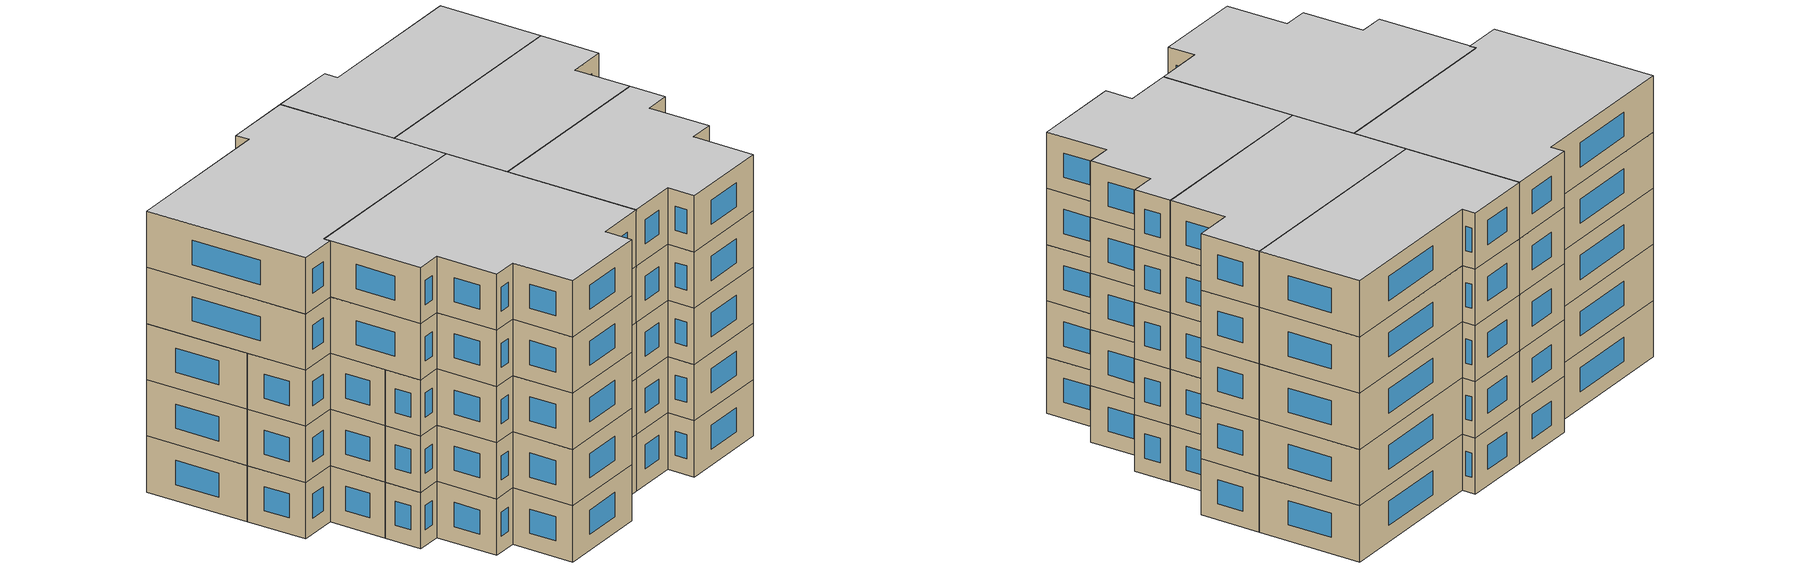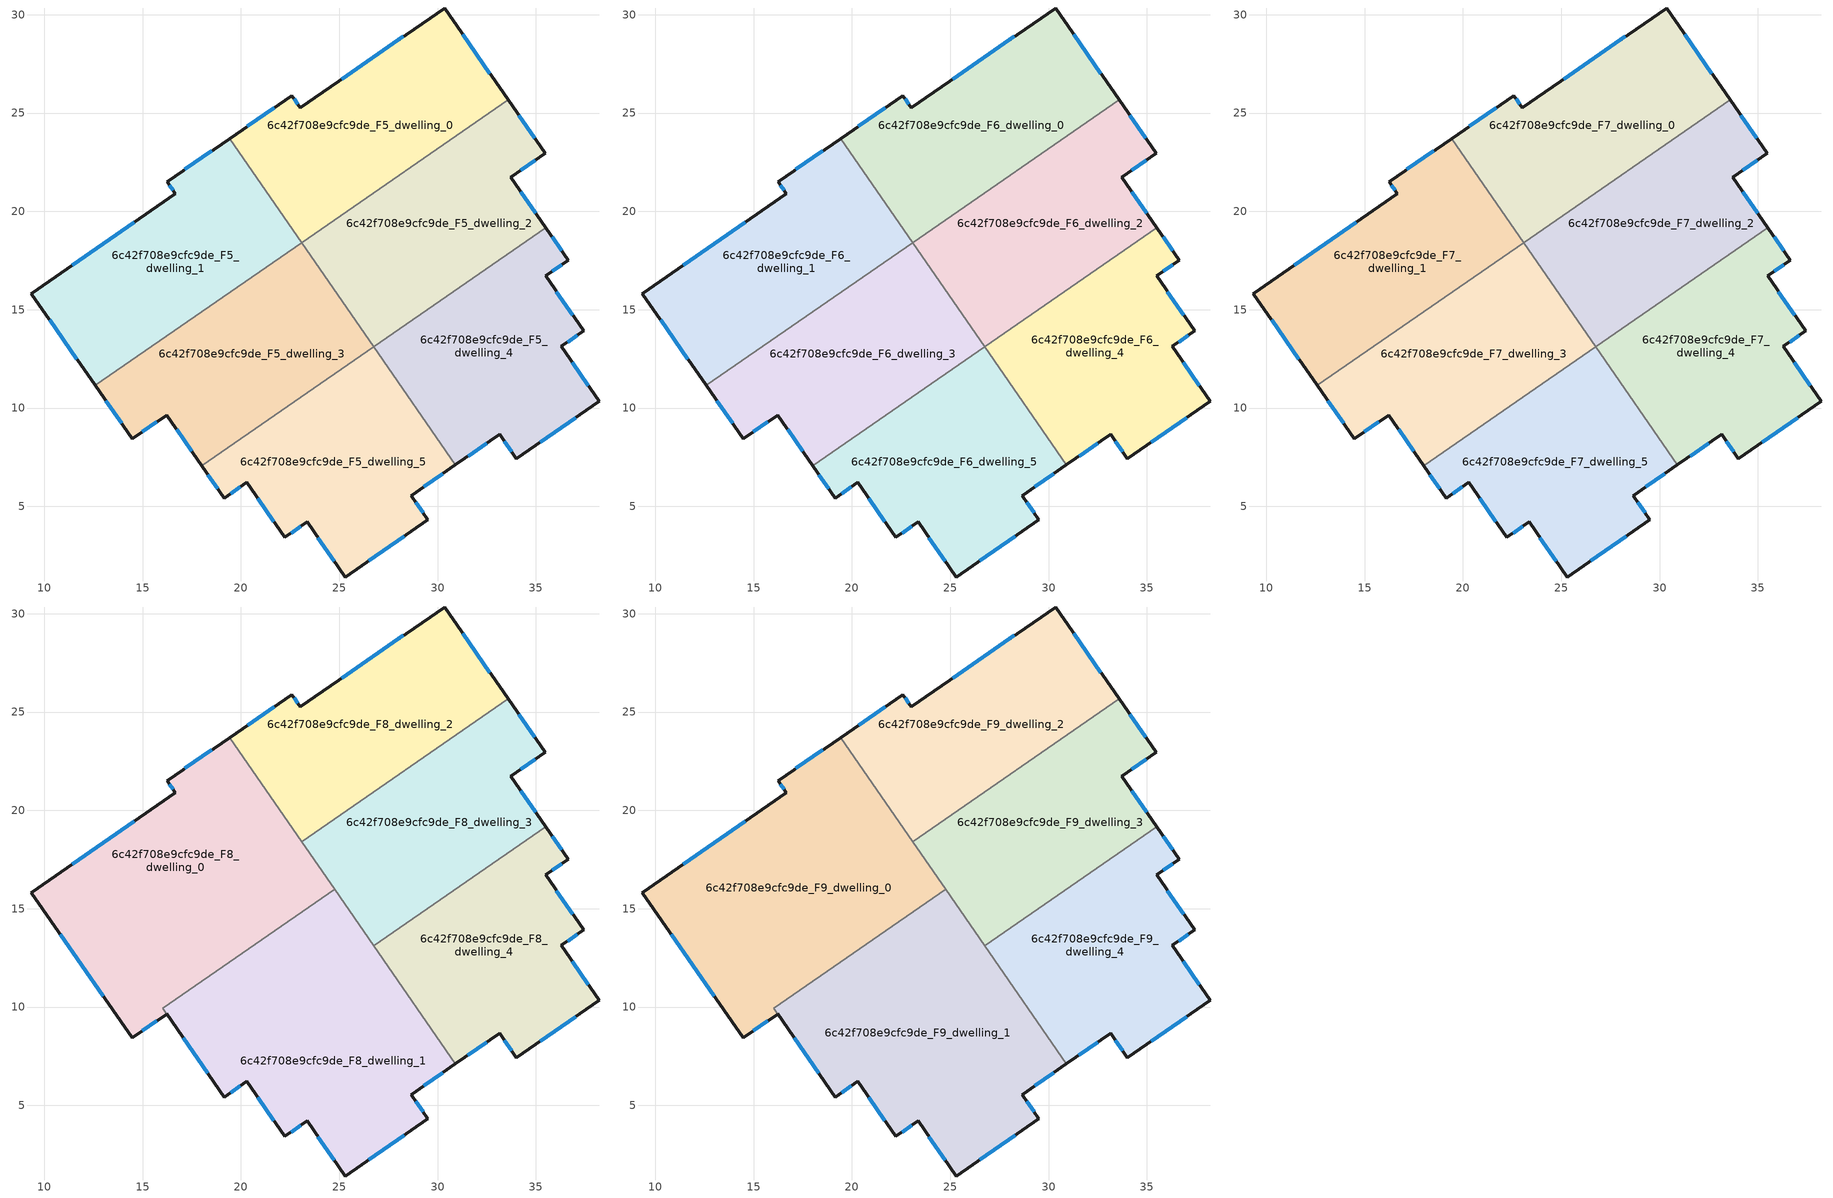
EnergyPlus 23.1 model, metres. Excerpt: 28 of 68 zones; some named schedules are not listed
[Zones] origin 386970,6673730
6c42f708e9cfc9de_F5_dwelling_0
 floor to 6c42f708e9cfc9de_F4_dwelling_0 (EU_floor_Construction): 30.35,30.34 33.59,25.67 23.08,18.41 19.42,23.7 22.59,25.89 23.02,25.28 z15
 wall outside (EU_wall_Construction): 33.59,25.67 30.35,30.34 23.02,25.28 22.59,25.89 19.42,23.7 z15:18
 wall to 6c42f708e9cfc9de_F5_dwelling_1 (EU_wall_Construction): 19.42,23.7 23.08,18.41 z15:18
 wall to 6c42f708e9cfc9de_F5_dwelling_2 (EU_wall_Construction): 23.09,18.42 33.59,25.67 z15:18
 window (EU_Window_Construction): 32.66,27 31.28,29.01 / 21.69,25.27 20.33,24.33 / 22.9,25.45 22.72,25.72 / 28.26,28.9 25.12,26.72 z15.86:17.14
6c42f708e9cfc9de_F5_dwelling_1
 floor to 6c42f708e9cfc9de_F4_dwelling_1 (EU_floor_Construction): 19.42,23.7 23.08,18.41 12.59,11.16 9.34,15.82 16.67,20.89 16.24,21.51 z15
 wall outside (EU_wall_Construction): 19.42,23.7 16.24,21.51 16.67,20.89 9.34,15.82 12.59,11.16 z15:18
 wall to 6c42f708e9cfc9de_F5_dwelling_3 (EU_wall_Construction): 12.59,11.16 23.08,18.41 z15:18
 window (EU_Window_Construction): 14.58,19.44 11.43,17.27 / 16.37,21.33 16.55,21.07 / 18.52,23.08 17.15,22.13 / 10.27,14.49 11.66,12.49 z15.86:17.14
6c42f708e9cfc9de_F5_dwelling_2
 floor to 6c42f708e9cfc9de_F4_dwelling_2 (EU_floor_Construction): 33.59,25.67 35.47,22.95 33.72,21.74 35.5,19.17 26.75,13.12 23.09,18.42 z15
 wall outside (EU_wall_Construction): 35.5,19.17 33.72,21.74 35.47,22.95 33.59,25.67 z15:18
 wall to 6c42f708e9cfc9de_F5_dwelling_4 (EU_wall_Construction): 26.75,13.12 35.5,19.17 z15:18
 wall to 6c42f708e9cfc9de_F5_dwelling_3 (EU_wall_Construction): 23.09,18.42 26.75,13.12 z15:18
 window (EU_Window_Construction): 34.22,22.09 34.97,22.6 / 34.99,19.91 34.23,21.01 / 34.93,23.72 34.12,24.89 z15.86:17.14
6c42f708e9cfc9de_F5_dwelling_3
 floor to 6c42f708e9cfc9de_F4_dwelling_3 (EU_floor_Construction): 23.09,18.42 26.75,13.12 18,7.08 16.22,9.65 14.48,8.44 12.59,11.16 z15
 wall outside (EU_wall_Construction): 12.59,11.16 14.48,8.44 16.22,9.65 18,7.08 z15:18
 wall to 6c42f708e9cfc9de_F5_dwelling_5 (EU_wall_Construction): 18,7.08 26.75,13.12 z15:18
 window (EU_Window_Construction): 16.73,8.91 17.49,7.81 / 14.98,8.79 15.72,9.3 / 13.13,10.38 13.94,9.22 z15.86:17.14
6c42f708e9cfc9de_F5_dwelling_4
 floor to 6c42f708e9cfc9de_F4_dwelling_4 (EU_floor_Construction): 36.64,17.51 35.49,16.72 37.42,13.92 36.29,13.13 38.22,10.34 34.01,7.43 33.16,8.66 30.91,7.11 26.75,13.12 35.5,19.17 z15
 wall outside (EU_wall_Construction): 30.91,7.11 33.16,8.66 34.01,7.43 38.22,10.34 36.29,13.13 37.42,13.92 35.49,16.72 36.64,17.51 35.5,19.17 z15:18
 wall to 6c42f708e9cfc9de_F5_dwelling_5 (EU_wall_Construction): 26.75,13.12 30.91,7.11 z15:18
 window (EU_Window_Construction): 36.61,13.36 37.1,13.7 / 37.67,11.14 36.84,12.34 / 35.21,8.26 37.02,9.51 / 33.4,8.31 33.76,7.78 / 31.55,7.55 32.51,8.22 / 36.32,17.99 35.83,18.7 / 35.82,16.95 36.32,17.29 / 36.87,14.72 36.05,15.92 z15.86:17.14
6c42f708e9cfc9de_F5_dwelling_5
 floor to 6c42f708e9cfc9de_F4_dwelling_5 (EU_floor_Construction): 26.75,13.12 30.91,7.11 28.66,5.55 29.51,4.32 25.3,1.41 23.36,4.21 22.23,3.42 20.29,6.21 19.14,5.42 18,7.08 z15
 wall outside (EU_wall_Construction): 18,7.08 19.14,5.42 20.29,6.21 22.23,3.42 23.36,4.21 25.3,1.41 29.51,4.32 28.66,5.55 30.91,7.11 z15:18
 window (EU_Window_Construction): 26.5,2.24 28.31,3.49 / 23.92,3.41 24.74,2.21 / 22.55,3.64 23.04,3.98 / 20.85,5.42 21.67,4.22 / 19.47,5.65 19.96,5.99 / 18.32,6.6 18.81,5.89 / 29.3,6 30.26,6.66 / 29.27,4.67 28.9,5.2 z15.86:17.14
6c42f708e9cfc9de_F6_dwelling_0
 floor to 6c42f708e9cfc9de_F5_dwelling_0 (EU_floor_Construction): 30.35,30.34 33.59,25.67 23.08,18.41 19.42,23.7 22.59,25.89 23.02,25.28 z18
 wall outside (EU_wall_Construction): 33.59,25.67 30.35,30.34 23.02,25.28 22.59,25.89 19.42,23.7 z18:21
 wall to 6c42f708e9cfc9de_F6_dwelling_1 (EU_wall_Construction): 19.42,23.7 23.08,18.41 z18:21
 wall to 6c42f708e9cfc9de_F6_dwelling_2 (EU_wall_Construction): 23.09,18.42 33.59,25.67 z18:21
 window (EU_Window_Construction): 32.66,27 31.28,29.01 / 21.69,25.27 20.33,24.33 / 22.9,25.45 22.72,25.72 / 28.26,28.9 25.12,26.72 z18.86:20.14
6c42f708e9cfc9de_F6_dwelling_1
 floor to 6c42f708e9cfc9de_F5_dwelling_1 (EU_floor_Construction): 19.42,23.7 23.08,18.41 12.59,11.16 9.34,15.82 16.67,20.89 16.24,21.51 z18
 wall outside (EU_wall_Construction): 19.42,23.7 16.24,21.51 16.67,20.89 9.34,15.82 12.59,11.16 z18:21
 wall to 6c42f708e9cfc9de_F6_dwelling_3 (EU_wall_Construction): 12.59,11.16 23.08,18.41 z18:21
 window (EU_Window_Construction): 14.58,19.44 11.43,17.27 / 16.37,21.33 16.55,21.07 / 18.52,23.08 17.15,22.13 / 10.27,14.49 11.66,12.49 z18.86:20.14
6c42f708e9cfc9de_F6_dwelling_2
 floor to 6c42f708e9cfc9de_F5_dwelling_2 (EU_floor_Construction): 33.59,25.67 35.47,22.95 33.72,21.74 35.5,19.17 26.75,13.12 23.09,18.42 z18
 wall outside (EU_wall_Construction): 35.5,19.17 33.72,21.74 35.47,22.95 33.59,25.67 z18:21
 wall to 6c42f708e9cfc9de_F6_dwelling_4 (EU_wall_Construction): 26.75,13.12 35.5,19.17 z18:21
 wall to 6c42f708e9cfc9de_F6_dwelling_3 (EU_wall_Construction): 23.09,18.42 26.75,13.12 z18:21
 window (EU_Window_Construction): 34.22,22.09 34.97,22.6 / 34.99,19.91 34.23,21.01 / 34.93,23.72 34.12,24.89 z18.86:20.14
6c42f708e9cfc9de_F6_dwelling_3
 floor to 6c42f708e9cfc9de_F5_dwelling_3 (EU_floor_Construction): 23.09,18.42 26.75,13.12 18,7.08 16.22,9.65 14.48,8.44 12.59,11.16 z18
 wall outside (EU_wall_Construction): 12.59,11.16 14.48,8.44 16.22,9.65 18,7.08 z18:21
 wall to 6c42f708e9cfc9de_F6_dwelling_5 (EU_wall_Construction): 18,7.08 26.75,13.12 z18:21
 window (EU_Window_Construction): 16.73,8.91 17.49,7.81 / 14.98,8.79 15.72,9.3 / 13.13,10.38 13.94,9.22 z18.86:20.14
6c42f708e9cfc9de_F6_dwelling_4
 floor to 6c42f708e9cfc9de_F5_dwelling_4 (EU_floor_Construction): 36.64,17.51 35.49,16.72 37.42,13.92 36.29,13.13 38.22,10.34 34.01,7.43 33.16,8.66 30.91,7.11 26.75,13.12 35.5,19.17 z18
 wall outside (EU_wall_Construction): 30.91,7.11 33.16,8.66 34.01,7.43 38.22,10.34 36.29,13.13 37.42,13.92 35.49,16.72 36.64,17.51 35.5,19.17 z18:21
 wall to 6c42f708e9cfc9de_F6_dwelling_5 (EU_wall_Construction): 26.75,13.12 30.91,7.11 z18:21
 window (EU_Window_Construction): 36.61,13.36 37.1,13.7 / 37.67,11.14 36.84,12.34 / 35.21,8.26 37.02,9.51 / 33.4,8.31 33.76,7.78 / 31.55,7.55 32.51,8.22 / 36.32,17.99 35.83,18.7 / 35.82,16.95 36.32,17.29 / 36.87,14.72 36.05,15.92 z18.86:20.14
6c42f708e9cfc9de_F6_dwelling_5
 floor to 6c42f708e9cfc9de_F5_dwelling_5 (EU_floor_Construction): 26.75,13.12 30.91,7.11 28.66,5.55 29.51,4.32 25.3,1.41 23.36,4.21 22.23,3.42 20.29,6.21 19.14,5.42 18,7.08 z18
 wall outside (EU_wall_Construction): 18,7.08 19.14,5.42 20.29,6.21 22.23,3.42 23.36,4.21 25.3,1.41 29.51,4.32 28.66,5.55 30.91,7.11 z18:21
 window (EU_Window_Construction): 26.5,2.24 28.31,3.49 / 23.92,3.41 24.74,2.21 / 22.55,3.64 23.04,3.98 / 20.85,5.42 21.67,4.22 / 19.47,5.65 19.96,5.99 / 18.32,6.6 18.81,5.89 / 29.3,6 30.26,6.66 / 29.27,4.67 28.9,5.2 z18.86:20.14
6c42f708e9cfc9de_F7_dwelling_0
 floor to 6c42f708e9cfc9de_F6_dwelling_0 (EU_floor_Construction): 30.35,30.34 33.59,25.67 23.08,18.41 19.42,23.7 22.59,25.89 23.02,25.28 z21
 wall outside (EU_wall_Construction): 33.59,25.67 30.35,30.34 23.02,25.28 22.59,25.89 19.42,23.7 z21:24
 wall to 6c42f708e9cfc9de_F7_dwelling_1 (EU_wall_Construction): 19.42,23.7 23.08,18.41 z21:24
 wall to 6c42f708e9cfc9de_F7_dwelling_2 (EU_wall_Construction): 23.09,18.42 33.59,25.67 z21:24
 window (EU_Window_Construction): 32.66,27 31.28,29.01 / 21.69,25.27 20.33,24.33 / 22.9,25.45 22.72,25.72 / 28.26,28.9 25.12,26.72 z21.86:23.14
6c42f708e9cfc9de_F7_dwelling_1
 floor to 6c42f708e9cfc9de_F6_dwelling_1 (EU_floor_Construction): 19.42,23.7 23.08,18.41 12.59,11.16 9.34,15.82 16.67,20.89 16.24,21.51 z21
 wall outside (EU_wall_Construction): 19.42,23.7 16.24,21.51 16.67,20.89 9.34,15.82 12.59,11.16 z21:24
 wall to 6c42f708e9cfc9de_F7_dwelling_3 (EU_wall_Construction): 12.59,11.16 23.08,18.41 z21:24
 window (EU_Window_Construction): 14.58,19.44 11.43,17.27 / 16.37,21.33 16.55,21.07 / 18.52,23.08 17.15,22.13 / 10.27,14.49 11.66,12.49 z21.86:23.14
6c42f708e9cfc9de_F7_dwelling_2
 floor to 6c42f708e9cfc9de_F6_dwelling_2 (EU_floor_Construction): 33.59,25.67 35.47,22.95 33.72,21.74 35.5,19.17 26.75,13.12 23.09,18.42 z21
 wall outside (EU_wall_Construction): 35.5,19.17 33.72,21.74 35.47,22.95 33.59,25.67 z21:24
 wall to 6c42f708e9cfc9de_F7_dwelling_4 (EU_wall_Construction): 26.75,13.12 35.5,19.17 z21:24
 wall to 6c42f708e9cfc9de_F7_dwelling_3 (EU_wall_Construction): 23.09,18.42 26.75,13.12 z21:24
 window (EU_Window_Construction): 34.22,22.09 34.97,22.6 / 34.99,19.91 34.23,21.01 / 34.93,23.72 34.12,24.89 z21.86:23.14
6c42f708e9cfc9de_F7_dwelling_3
 floor to 6c42f708e9cfc9de_F6_dwelling_3 (EU_floor_Construction): 23.09,18.42 26.75,13.12 18,7.08 16.22,9.65 14.48,8.44 12.59,11.16 z21
 wall outside (EU_wall_Construction): 12.59,11.16 14.48,8.44 16.22,9.65 18,7.08 z21:24
 wall to 6c42f708e9cfc9de_F7_dwelling_5 (EU_wall_Construction): 18,7.08 26.75,13.12 z21:24
 window (EU_Window_Construction): 16.73,8.91 17.49,7.81 / 14.98,8.79 15.72,9.3 / 13.13,10.38 13.94,9.22 z21.86:23.14
6c42f708e9cfc9de_F7_dwelling_4
 floor to 6c42f708e9cfc9de_F6_dwelling_4 (EU_floor_Construction): 36.64,17.51 35.49,16.72 37.42,13.92 36.29,13.13 38.22,10.34 34.01,7.43 33.16,8.66 30.91,7.11 26.75,13.12 35.5,19.17 z21
 wall outside (EU_wall_Construction): 30.91,7.11 33.16,8.66 34.01,7.43 38.22,10.34 36.29,13.13 37.42,13.92 35.49,16.72 36.64,17.51 35.5,19.17 z21:24
 wall to 6c42f708e9cfc9de_F7_dwelling_5 (EU_wall_Construction): 26.75,13.12 30.91,7.11 z21:24
 window (EU_Window_Construction): 36.61,13.36 37.1,13.7 / 37.67,11.14 36.84,12.34 / 35.21,8.26 37.02,9.51 / 33.4,8.31 33.76,7.78 / 31.55,7.55 32.51,8.22 / 36.32,17.99 35.83,18.7 / 35.82,16.95 36.32,17.29 / 36.87,14.72 36.05,15.92 z21.86:23.14
 roof outside (EU_roof_Construction): 36.64,17.51 35.5,19.17 26.75,13.12 35.5,19.17 z24
6c42f708e9cfc9de_F7_dwelling_5
 floor to 6c42f708e9cfc9de_F6_dwelling_5 (EU_floor_Construction): 26.75,13.12 30.91,7.11 28.66,5.55 29.51,4.32 25.3,1.41 23.36,4.21 22.23,3.42 20.29,6.21 19.14,5.42 18,7.08 z21
 wall outside (EU_wall_Construction): 18,7.08 19.14,5.42 20.29,6.21 22.23,3.42 23.36,4.21 25.3,1.41 29.51,4.32 28.66,5.55 30.91,7.11 z21:24
 window (EU_Window_Construction): 26.5,2.24 28.31,3.49 / 23.92,3.41 24.74,2.21 / 22.55,3.64 23.04,3.98 / 20.85,5.42 21.67,4.22 / 19.47,5.65 19.96,5.99 / 18.32,6.6 18.81,5.89 / 29.3,6 30.26,6.66 / 29.27,4.67 28.9,5.2 z21.86:23.14
6c42f708e9cfc9de_F8_dwelling_0
 floor to 6c42f708e9cfc9de_F7_dwelling_1 (EU_floor_Construction): 19.42,23.7 23.08,18.41 12.59,11.16 9.34,15.82 16.67,20.89 16.24,21.51 z24
 floor to 6c42f708e9cfc9de_F7_dwelling_3 (EU_floor_Construction): 23.09,18.41 24.77,15.99 16.02,9.94 16.22,9.65 14.48,8.44 12.59,11.16 z24
 wall outside (EU_wall_Construction): 19.43,23.71 16.24,21.51 16.67,20.89 9.34,15.82 14.48,8.44 16.22,9.65 z24:27
 wall to 6c42f708e9cfc9de_F8_dwelling_2 (EU_wall_Construction): 23.09,18.41 19.43,23.71 z24:27
 wall to 6c42f708e9cfc9de_F8_dwelling_1 (EU_wall_Construction): 16.22,9.65 16.02,9.94 24.77,15.99 z24:27
 wall to 6c42f708e9cfc9de_F8_dwelling_3 (EU_wall_Construction): 24.76,15.99 23.09,18.41 z24:27
 window (EU_Window_Construction): 14.58,19.44 11.43,17.27 / 16.37,21.33 16.55,21.07 / 18.52,23.08 17.16,22.13 / 14.98,8.79 15.72,9.3 / 10.81,13.71 13.01,10.55 z24.86:26.14
6c42f708e9cfc9de_F8_dwelling_1
 floor to 6c42f708e9cfc9de_F7_dwelling_5 (EU_floor_Construction): 26.74,13.12 30.9,7.11 28.66,5.55 29.51,4.32 25.3,1.41 23.36,4.21 22.23,3.42 20.29,6.21 19.14,5.42 18,7.08 z24
 floor to 6c42f708e9cfc9de_F7_dwelling_3 (EU_floor_Construction): 24.77,15.99 26.74,13.12 18,7.08 16.02,9.94 z24
 wall outside (EU_wall_Construction): 16.22,9.65 19.14,5.42 20.29,6.21 22.23,3.42 23.36,4.21 25.3,1.41 29.51,4.32 28.66,5.55 30.9,7.11 z24:27
 wall to 6c42f708e9cfc9de_F8_dwelling_4 (EU_wall_Construction): 30.9,7.11 26.74,13.12 z24:27
 wall to 6c42f708e9cfc9de_F8_dwelling_3 (EU_wall_Construction): 26.74,13.12 24.77,15.99 z24:27
 window (EU_Window_Construction): 22.55,3.64 23.04,3.98 / 20.85,5.42 21.67,4.22 / 19.47,5.65 19.96,5.99 / 29.3,6 30.26,6.66 / 29.27,4.67 28.9,5.2 / 26.5,2.24 28.31,3.49 / 23.92,3.41 24.74,2.21 / 17.06,8.44 18.31,6.63 z24.86:26.14
6c42f708e9cfc9de_F8_dwelling_2
 floor to 6c42f708e9cfc9de_F7_dwelling_0 (EU_floor_Construction): 30.35,30.34 33.59,25.67 23.09,18.41 19.43,23.71 22.59,25.89 23.02,25.28 z24
 floor to 6c42f708e9cfc9de_F7_dwelling_2 (EU_floor_Construction): 33.59,25.67 23.78,18.89 23.09,18.42 z24
 wall outside (EU_wall_Construction): 33.59,25.67 30.35,30.34 23.02,25.28 22.59,25.89 19.43,23.71 z24:27
 wall to 6c42f708e9cfc9de_F8_dwelling_3 (EU_wall_Construction): 23.09,18.41 33.59,25.67 z24:27
 window (EU_Window_Construction): 21.69,25.27 20.33,24.33 / 22.9,25.45 22.72,25.72 / 28.26,28.9 25.12,26.72 / 32.66,27 31.28,29.01 z24.86:26.14
6c42f708e9cfc9de_F8_dwelling_3
 floor to 6c42f708e9cfc9de_F7_dwelling_2 (EU_floor_Construction): 33.59,25.67 35.47,22.95 33.72,21.74 35.5,19.17 26.75,13.12 23.09,18.41 z24
 wall outside (EU_wall_Construction): 35.5,19.17 33.72,21.74 35.47,22.95 33.59,25.67 z24:27
 wall to 6c42f708e9cfc9de_F8_dwelling_4 (EU_wall_Construction): 26.74,13.12 35.5,19.17 z24:27
 window (EU_Window_Construction): 34.93,23.72 34.12,24.89 / 34.22,22.09 34.97,22.6 / 34.99,19.9 34.23,21.01 z24.86:26.14
6c42f708e9cfc9de_F8_dwelling_4
 floor to 6c42f708e9cfc9de_F7_dwelling_4 (EU_floor_Construction): 36.64,17.51 35.49,16.72 37.42,13.92 36.29,13.13 38.22,10.34 34.01,7.43 33.16,8.66 30.91,7.11 26.75,13.12 35.5,19.17 z24
 wall outside (EU_wall_Construction): 30.9,7.11 33.16,8.66 34.01,7.43 38.22,10.34 36.29,13.13 37.42,13.92 35.49,16.72 36.64,17.51 35.5,19.17 z24:27
 window (EU_Window_Construction): 36.61,13.36 37.1,13.7 / 37.67,11.14 36.84,12.34 / 35.21,8.26 37.02,9.51 / 33.4,8.31 33.76,7.78 / 31.55,7.55 32.51,8.22 / 36.32,17.99 35.83,18.7 / 35.82,16.95 36.32,17.29 / 36.87,14.72 36.05,15.92 z24.86:26.14
6c42f708e9cfc9de_F9_dwelling_0
 floor to 6c42f708e9cfc9de_F8_dwelling_0 (EU_floor_Construction): 19.43,23.71 24.77,15.99 16.02,9.94 16.22,9.65 14.48,8.44 9.34,15.82 16.67,20.89 16.24,21.51 z27
 wall outside (EU_wall_Construction): 19.43,23.71 16.24,21.51 16.67,20.89 9.34,15.82 14.48,8.44 16.22,9.65 z27:30
 wall to 6c42f708e9cfc9de_F9_dwelling_2 (EU_wall_Construction): 23.09,18.41 19.43,23.71 z27:30
 wall to 6c42f708e9cfc9de_F9_dwelling_1 (EU_wall_Construction): 16.22,9.65 16.02,9.94 24.77,15.99 z27:30
 wall to 6c42f708e9cfc9de_F9_dwelling_3 (EU_wall_Construction): 24.76,15.99 23.09,18.41 z27:30
 window (EU_Window_Construction): 14.58,19.44 11.43,17.27 / 16.37,21.33 16.55,21.07 / 18.52,23.08 17.16,22.13 / 14.98,8.79 15.72,9.3 / 10.81,13.71 13.01,10.55 z27.86:29.14
 ceiling to 6c42f708e9cfc9de_F10_dwelling_0 (EU_floor_Construction): 24.77,15.99 19.43,23.71 16.24,21.51 16.67,20.89 9.34,15.82 14.48,8.44 16.22,9.65 16.02,9.94 z30
6c42f708e9cfc9de_F9_dwelling_1
 floor to 6c42f708e9cfc9de_F8_dwelling_1 (EU_floor_Construction): 24.77,15.99 30.9,7.11 28.66,5.55 29.51,4.32 25.3,1.41 23.36,4.21 22.23,3.42 20.29,6.21 19.14,5.42 16.02,9.94 z27
 wall outside (EU_wall_Construction): 16.22,9.65 19.14,5.42 20.29,6.21 22.23,3.42 23.36,4.21 25.3,1.41 29.51,4.32 28.66,5.55 30.9,7.11 z27:30
 wall to 6c42f708e9cfc9de_F9_dwelling_4 (EU_wall_Construction): 30.9,7.11 26.74,13.12 z27:30
 wall to 6c42f708e9cfc9de_F9_dwelling_3 (EU_wall_Construction): 26.74,13.12 24.77,15.99 z27:30
 window (EU_Window_Construction): 22.55,3.64 23.04,3.98 / 20.85,5.42 21.67,4.22 / 19.47,5.65 19.96,5.99 / 29.3,6 30.26,6.66 / 29.27,4.67 28.9,5.2 / 26.5,2.24 28.31,3.49 / 23.92,3.41 24.74,2.21 / 17.06,8.44 18.31,6.63 z27.86:29.14
 ceiling to 6c42f708e9cfc9de_F10_dwelling_1 (EU_floor_Construction): 29.51,4.32 28.66,5.55 30.9,7.11 24.77,15.99 16.02,9.94 19.14,5.42 20.29,6.21 22.23,3.42 23.36,4.21 25.3,1.41 z30
6c42f708e9cfc9de_F9_dwelling_2
 floor to 6c42f708e9cfc9de_F8_dwelling_2 (EU_floor_Construction): 30.35,30.34 33.59,25.67 23.09,18.41 19.43,23.71 22.59,25.89 23.02,25.28 z27
 wall outside (EU_wall_Construction): 33.59,25.67 30.35,30.34 23.02,25.28 22.59,25.89 19.43,23.71 z27:30
 wall to 6c42f708e9cfc9de_F9_dwelling_3 (EU_wall_Construction): 23.09,18.41 33.59,25.67 z27:30
 window (EU_Window_Construction): 21.69,25.27 20.33,24.33 / 22.9,25.45 22.72,25.72 / 28.26,28.9 25.12,26.72 / 32.66,27 31.28,29.01 z27.86:29.14
 ceiling to 6c42f708e9cfc9de_F10_dwelling_2 (EU_floor_Construction): 33.59,25.67 30.35,30.34 23.02,25.28 22.59,25.89 19.43,23.71 23.09,18.41 z30
6c42f708e9cfc9de_F9_dwelling_3
 floor to 6c42f708e9cfc9de_F8_dwelling_3 (EU_floor_Construction): 33.59,25.67 35.47,22.95 33.72,21.74 35.5,19.17 26.74,13.12 23.09,18.41 z27
 wall outside (EU_wall_Construction): 35.5,19.17 33.72,21.74 35.47,22.95 33.59,25.67 z27:30
 wall to 6c42f708e9cfc9de_F9_dwelling_4 (EU_wall_Construction): 26.74,13.12 35.5,19.17 z27:30
 window (EU_Window_Construction): 34.93,23.72 34.12,24.89 / 34.22,22.09 34.97,22.6 / 34.99,19.9 34.23,21.01 z27.86:29.14
 ceiling to 6c42f708e9cfc9de_F10_dwelling_3 (EU_floor_Construction): 35.5,19.17 33.72,21.74 35.47,22.95 33.59,25.67 23.09,18.41 26.74,13.12 z30
6c42f708e9cfc9de_F9_dwelling_4
 floor to 6c42f708e9cfc9de_F8_dwelling_4 (EU_floor_Construction): 36.64,17.51 35.49,16.72 37.42,13.92 36.29,13.13 38.22,10.34 34.01,7.43 33.16,8.66 30.9,7.11 26.74,13.12 35.5,19.17 z27
 wall outside (EU_wall_Construction): 30.9,7.11 33.16,8.66 34.01,7.43 38.22,10.34 36.29,13.13 37.42,13.92 35.49,16.72 36.64,17.51 35.5,19.17 z27:30
 window (EU_Window_Construction): 36.61,13.36 37.1,13.7 / 37.67,11.14 36.84,12.34 / 35.21,8.26 37.02,9.51 / 33.4,8.31 33.76,7.78 / 31.55,7.55 32.51,8.22 / 36.32,17.99 35.83,18.7 / 35.82,16.95 36.32,17.29 / 36.87,14.72 36.05,15.92 z27.86:29.14
 ceiling to 6c42f708e9cfc9de_F10_dwelling_4 (EU_floor_Construction): 38.22,10.34 36.29,13.13 37.42,13.92 35.49,16.72 36.64,17.51 35.5,19.17 26.74,13.12 30.9,7.11 33.16,8.66 34.01,7.43 z30
[Building]
EU S2 Campaign: North Axis=0; Terrain=City; Solar Distribution=FullExterior
[Site:Location]
Helsinki-Vantaa.AP: Latitude=60.317; Longitude=24.963; Time Zone=2; Elevation=54.6
[SizingPeriod:WeatherFileDays]
AnnualSizingPeriod: Begin Month=1; Begin Day of Month=1; End Month=12; End Day of Month=31; Day of Week for Start Day=Monday; Use Weather File Daylight Saving Period=No; Use Weather File Rain and Snow Indicators=No
[MATERIAL]
EU_InternalMass_Material: Roughness=MediumRough; Thickness=0.1; Conductivity=1; Density=1800; Specific Heat=900; Thermal Absorptance=0.9; Solar Absorptance=0.7; Visible Absorptance=0.7
[MATERIAL:NOMASS] Roughness=MediumRough; Thermal Absorptance=0.9; Solar Absorptance=0.7; Visible Absorptance=0.7
Name | Thermal Resistance
EU_wall_NoMass | 2.6932
EU_roof_NoMass | 3.19818
EU_floor_NoMass | 2.22482
[WINDOWMATERIAL:SIMPLEGLAZINGSYSTEM]
EU_Window_SimpleGlazing: UFactor=2.14966; Solar Heat Gain Coefficient=0.7; Visible Transmittance=0.7
[CONSTRUCTION]
EU_wall_Construction: EU_wall_NoMass
EU_roof_Construction: EU_roof_NoMass
EU_floor_Construction: EU_floor_NoMass
EU_Window_Construction: EU_Window_SimpleGlazing
EU_InternalMass_Construction: EU_InternalMass_Material
[ZONE] Type=1; Multiplier=1; Ceiling Height=autocalculate; Floor Area=autocalculate; Part of Total Floor Area=Yes
Name | Volume
6c42f708e9cfc9de_F5_dwelling_0; 6c42f708e9cfc9de_F6_dwelling_0; 6c42f708e9cfc9de_F7_dwelling_0 | 226.335
6c42f708e9cfc9de_F8_dwelling_0; 6c42f708e9cfc9de_F9_dwelling_0 | 341.782
6c42f708e9cfc9de_F5_dwelling_1; 6c42f708e9cfc9de_F6_dwelling_1; 6c42f708e9cfc9de_F7_dwelling_1 | 226.349
6c42f708e9cfc9de_F8_dwelling_1; 6c42f708e9cfc9de_F9_dwelling_1 | 337.173
6c42f708e9cfc9de_F5_dwelling_2; 6c42f708e9cfc9de_F6_dwelling_2; 6c42f708e9cfc9de_F7_dwelling_2 | 226.321
6c42f708e9cfc9de_F8_dwelling_2; 6c42f708e9cfc9de_F9_dwelling_2 | 226.322
6c42f708e9cfc9de_F5_dwelling_3; 6c42f708e9cfc9de_F6_dwelling_3; 6c42f708e9cfc9de_F7_dwelling_3; 6c42f708e9cfc9de_F8_dwelling_4; 6c42f708e9cfc9de_F9_dwelling_4 | 226.33
6c42f708e9cfc9de_F8_dwelling_3; 6c42f708e9cfc9de_F9_dwelling_3 | 226.367
6c42f708e9cfc9de_F5_dwelling_4; 6c42f708e9cfc9de_F6_dwelling_4; 6c42f708e9cfc9de_F7_dwelling_4 | 226.334
6c42f708e9cfc9de_F5_dwelling_5; 6c42f708e9cfc9de_F6_dwelling_5; 6c42f708e9cfc9de_F7_dwelling_5 | 226.329
[INTERNALMASS] Construction=EU_InternalMass_Construction
Name | Zone or ZoneList | Surface Area
6c42f708e9cfc9de_F5_dwelling_0_EU_InternalMass | 6c42f708e9cfc9de_F5_dwelling_0 | 75.4448
6c42f708e9cfc9de_F5_dwelling_1_EU_InternalMass | 6c42f708e9cfc9de_F5_dwelling_1 | 75.4495
6c42f708e9cfc9de_F5_dwelling_2_EU_InternalMass | 6c42f708e9cfc9de_F5_dwelling_2 | 75.4399
6c42f708e9cfc9de_F5_dwelling_3_EU_InternalMass | 6c42f708e9cfc9de_F5_dwelling_3 | 75.4437
6c42f708e9cfc9de_F5_dwelling_4_EU_InternalMass | 6c42f708e9cfc9de_F5_dwelling_4 | 75.4388
6c42f708e9cfc9de_F5_dwelling_5_EU_InternalMass | 6c42f708e9cfc9de_F5_dwelling_5 | 75.4428
6c42f708e9cfc9de_F6_dwelling_0_EU_InternalMass | 6c42f708e9cfc9de_F6_dwelling_0 | 75.4448
6c42f708e9cfc9de_F6_dwelling_1_EU_InternalMass | 6c42f708e9cfc9de_F6_dwelling_1 | 75.4495
6c42f708e9cfc9de_F6_dwelling_2_EU_InternalMass | 6c42f708e9cfc9de_F6_dwelling_2 | 75.4399
6c42f708e9cfc9de_F6_dwelling_3_EU_InternalMass | 6c42f708e9cfc9de_F6_dwelling_3 | 75.4437
6c42f708e9cfc9de_F6_dwelling_4_EU_InternalMass | 6c42f708e9cfc9de_F6_dwelling_4 | 75.4388
6c42f708e9cfc9de_F6_dwelling_5_EU_InternalMass | 6c42f708e9cfc9de_F6_dwelling_5 | 75.4428
6c42f708e9cfc9de_F7_dwelling_0_EU_InternalMass | 6c42f708e9cfc9de_F7_dwelling_0 | 75.4448
6c42f708e9cfc9de_F7_dwelling_1_EU_InternalMass | 6c42f708e9cfc9de_F7_dwelling_1 | 75.4495
6c42f708e9cfc9de_F7_dwelling_2_EU_InternalMass | 6c42f708e9cfc9de_F7_dwelling_2 | 75.4399
6c42f708e9cfc9de_F7_dwelling_3_EU_InternalMass | 6c42f708e9cfc9de_F7_dwelling_3 | 75.4437
6c42f708e9cfc9de_F7_dwelling_4_EU_InternalMass | 6c42f708e9cfc9de_F7_dwelling_4 | 75.4388
6c42f708e9cfc9de_F7_dwelling_5_EU_InternalMass | 6c42f708e9cfc9de_F7_dwelling_5 | 75.4428
6c42f708e9cfc9de_F8_dwelling_0_EU_InternalMass | 6c42f708e9cfc9de_F8_dwelling_0 | 113.927
6c42f708e9cfc9de_F8_dwelling_1_EU_InternalMass | 6c42f708e9cfc9de_F8_dwelling_1 | 112.403
6c42f708e9cfc9de_F8_dwelling_2_EU_InternalMass | 6c42f708e9cfc9de_F8_dwelling_2 | 75.4408
6c42f708e9cfc9de_F8_dwelling_3_EU_InternalMass | 6c42f708e9cfc9de_F8_dwelling_3 | 75.455
6c42f708e9cfc9de_F8_dwelling_4_EU_InternalMass | 6c42f708e9cfc9de_F8_dwelling_4 | 75.4435
6c42f708e9cfc9de_F9_dwelling_0_EU_InternalMass | 6c42f708e9cfc9de_F9_dwelling_0 | 113.927
6c42f708e9cfc9de_F9_dwelling_1_EU_InternalMass | 6c42f708e9cfc9de_F9_dwelling_1 | 112.403
6c42f708e9cfc9de_F9_dwelling_2_EU_InternalMass | 6c42f708e9cfc9de_F9_dwelling_2 | 75.4408
6c42f708e9cfc9de_F9_dwelling_3_EU_InternalMass | 6c42f708e9cfc9de_F9_dwelling_3 | 75.455
6c42f708e9cfc9de_F9_dwelling_4_EU_InternalMass | 6c42f708e9cfc9de_F9_dwelling_4 | 75.4435
[OTHEREQUIPMENT] Fuel Type=Electricity; Design Level Calculation Method=Watts/Area; Power per Zone Floor Area=1; Fraction Latent=0; Fraction Radiant=0; Fraction Lost=0; Carbon Dioxide Generation Rate=0; EndUse Subcategory=EU_Step8_InternalGains
Name | Zone or ZoneList or Space or SpaceList | Schedule
EU_Step8_InternalGain_6c42f708e9cfc9de_F5_dwelling_0_f000 | 6c42f708e9cfc9de_F5_dwelling_0 | EU_Step8_GainSchedule_6c42f708e9cfc9de_F5_dwelling_0_f000
EU_Step8_InternalGain_6c42f708e9cfc9de_F5_dwelling_1_f000 | 6c42f708e9cfc9de_F5_dwelling_1 | EU_Step8_GainSchedule_6c42f708e9cfc9de_F5_dwelling_1_f000
EU_Step8_InternalGain_6c42f708e9cfc9de_F5_dwelling_2_f000 | 6c42f708e9cfc9de_F5_dwelling_2 | EU_Step8_GainSchedule_6c42f708e9cfc9de_F5_dwelling_2_f000
EU_Step8_InternalGain_6c42f708e9cfc9de_F5_dwelling_3_f000 | 6c42f708e9cfc9de_F5_dwelling_3 | EU_Step8_GainSchedule_6c42f708e9cfc9de_F5_dwelling_3_f000
EU_Step8_InternalGain_6c42f708e9cfc9de_F5_dwelling_4_f000 | 6c42f708e9cfc9de_F5_dwelling_4 | EU_Step8_GainSchedule_6c42f708e9cfc9de_F5_dwelling_4_f000
EU_Step8_InternalGain_6c42f708e9cfc9de_F5_dwelling_5_f000 | 6c42f708e9cfc9de_F5_dwelling_5 | EU_Step8_GainSchedule_6c42f708e9cfc9de_F5_dwelling_5_f000
EU_Step8_InternalGain_6c42f708e9cfc9de_F6_dwelling_0_f000 | 6c42f708e9cfc9de_F6_dwelling_0 | EU_Step8_GainSchedule_6c42f708e9cfc9de_F6_dwelling_0_f000
EU_Step8_InternalGain_6c42f708e9cfc9de_F6_dwelling_1_f000 | 6c42f708e9cfc9de_F6_dwelling_1 | EU_Step8_GainSchedule_6c42f708e9cfc9de_F6_dwelling_1_f000
EU_Step8_InternalGain_6c42f708e9cfc9de_F6_dwelling_2_f000 | 6c42f708e9cfc9de_F6_dwelling_2 | EU_Step8_GainSchedule_6c42f708e9cfc9de_F6_dwelling_2_f000
EU_Step8_InternalGain_6c42f708e9cfc9de_F6_dwelling_3_f000 | 6c42f708e9cfc9de_F6_dwelling_3 | EU_Step8_GainSchedule_6c42f708e9cfc9de_F6_dwelling_3_f000
EU_Step8_InternalGain_6c42f708e9cfc9de_F6_dwelling_4_f000 | 6c42f708e9cfc9de_F6_dwelling_4 | EU_Step8_GainSchedule_6c42f708e9cfc9de_F6_dwelling_4_f000
EU_Step8_InternalGain_6c42f708e9cfc9de_F6_dwelling_5_f000 | 6c42f708e9cfc9de_F6_dwelling_5 | EU_Step8_GainSchedule_6c42f708e9cfc9de_F6_dwelling_5_f000
EU_Step8_InternalGain_6c42f708e9cfc9de_F7_dwelling_0_f000 | 6c42f708e9cfc9de_F7_dwelling_0 | EU_Step8_GainSchedule_6c42f708e9cfc9de_F7_dwelling_0_f000
EU_Step8_InternalGain_6c42f708e9cfc9de_F7_dwelling_1_f000 | 6c42f708e9cfc9de_F7_dwelling_1 | EU_Step8_GainSchedule_6c42f708e9cfc9de_F7_dwelling_1_f000
EU_Step8_InternalGain_6c42f708e9cfc9de_F7_dwelling_2_f000 | 6c42f708e9cfc9de_F7_dwelling_2 | EU_Step8_GainSchedule_6c42f708e9cfc9de_F7_dwelling_2_f000
EU_Step8_InternalGain_6c42f708e9cfc9de_F7_dwelling_3_f000 | 6c42f708e9cfc9de_F7_dwelling_3 | EU_Step8_GainSchedule_6c42f708e9cfc9de_F7_dwelling_3_f000
EU_Step8_InternalGain_6c42f708e9cfc9de_F7_dwelling_4_f000 | 6c42f708e9cfc9de_F7_dwelling_4 | EU_Step8_GainSchedule_6c42f708e9cfc9de_F7_dwelling_4_f000
EU_Step8_InternalGain_6c42f708e9cfc9de_F7_dwelling_5_f000 | 6c42f708e9cfc9de_F7_dwelling_5 | EU_Step8_GainSchedule_6c42f708e9cfc9de_F7_dwelling_5_f000
EU_Step8_InternalGain_6c42f708e9cfc9de_F8_dwelling_0_f000 | 6c42f708e9cfc9de_F8_dwelling_0 | EU_Step8_GainSchedule_6c42f708e9cfc9de_F8_dwelling_0_f000
EU_Step8_InternalGain_6c42f708e9cfc9de_F8_dwelling_1_f000 | 6c42f708e9cfc9de_F8_dwelling_1 | EU_Step8_GainSchedule_6c42f708e9cfc9de_F8_dwelling_1_f000
EU_Step8_InternalGain_6c42f708e9cfc9de_F8_dwelling_2_f000 | 6c42f708e9cfc9de_F8_dwelling_2 | EU_Step8_GainSchedule_6c42f708e9cfc9de_F8_dwelling_2_f000
EU_Step8_InternalGain_6c42f708e9cfc9de_F8_dwelling_3_f000 | 6c42f708e9cfc9de_F8_dwelling_3 | EU_Step8_GainSchedule_6c42f708e9cfc9de_F8_dwelling_3_f000
EU_Step8_InternalGain_6c42f708e9cfc9de_F8_dwelling_4_f000 | 6c42f708e9cfc9de_F8_dwelling_4 | EU_Step8_GainSchedule_6c42f708e9cfc9de_F8_dwelling_4_f000
EU_Step8_InternalGain_6c42f708e9cfc9de_F9_dwelling_0_f000 | 6c42f708e9cfc9de_F9_dwelling_0 | EU_Step8_GainSchedule_6c42f708e9cfc9de_F9_dwelling_0_f000
EU_Step8_InternalGain_6c42f708e9cfc9de_F9_dwelling_1_f000 | 6c42f708e9cfc9de_F9_dwelling_1 | EU_Step8_GainSchedule_6c42f708e9cfc9de_F9_dwelling_1_f000
EU_Step8_InternalGain_6c42f708e9cfc9de_F9_dwelling_2_f000 | 6c42f708e9cfc9de_F9_dwelling_2 | EU_Step8_GainSchedule_6c42f708e9cfc9de_F9_dwelling_2_f000
EU_Step8_InternalGain_6c42f708e9cfc9de_F9_dwelling_3_f000 | 6c42f708e9cfc9de_F9_dwelling_3 | EU_Step8_GainSchedule_6c42f708e9cfc9de_F9_dwelling_3_f000
EU_Step8_InternalGain_6c42f708e9cfc9de_F9_dwelling_4_f000 | 6c42f708e9cfc9de_F9_dwelling_4 | EU_Step8_GainSchedule_6c42f708e9cfc9de_F9_dwelling_4_f000
[ZONEVENTILATION:DESIGNFLOWRATE] Schedule=EU_AlwaysOn; Design Flow Rate Calculation Method=AirChanges/Hour; Air Changes per Hour=0.586271; Ventilation Type=Natural; Fan Pressure Rise=0; Fan Total Efficiency=1; Constant Term Coefficient=1; Temperature Term Coefficient=0; Velocity Term Coefficient=0; Velocity Squared Term Coefficient=0; Minimum Indoor Temperature=-100; Maximum Indoor Temperature=100; Delta Temperature=-100; Minimum Outdoor Temperature=-100; Maximum Outdoor Temperature=100; Maximum Wind Speed=40
Name | Zone or ZoneList or Space or SpaceList
EU_ConstantAir_6c42f708e9cfc9de_F5_dwelling_0 | 6c42f708e9cfc9de_F5_dwelling_0
EU_ConstantAir_6c42f708e9cfc9de_F5_dwelling_1 | 6c42f708e9cfc9de_F5_dwelling_1
EU_ConstantAir_6c42f708e9cfc9de_F5_dwelling_2 | 6c42f708e9cfc9de_F5_dwelling_2
EU_ConstantAir_6c42f708e9cfc9de_F5_dwelling_3 | 6c42f708e9cfc9de_F5_dwelling_3
EU_ConstantAir_6c42f708e9cfc9de_F5_dwelling_4 | 6c42f708e9cfc9de_F5_dwelling_4
EU_ConstantAir_6c42f708e9cfc9de_F5_dwelling_5 | 6c42f708e9cfc9de_F5_dwelling_5
EU_ConstantAir_6c42f708e9cfc9de_F6_dwelling_0 | 6c42f708e9cfc9de_F6_dwelling_0
EU_ConstantAir_6c42f708e9cfc9de_F6_dwelling_1 | 6c42f708e9cfc9de_F6_dwelling_1
EU_ConstantAir_6c42f708e9cfc9de_F6_dwelling_2 | 6c42f708e9cfc9de_F6_dwelling_2
EU_ConstantAir_6c42f708e9cfc9de_F6_dwelling_3 | 6c42f708e9cfc9de_F6_dwelling_3
EU_ConstantAir_6c42f708e9cfc9de_F6_dwelling_4 | 6c42f708e9cfc9de_F6_dwelling_4
EU_ConstantAir_6c42f708e9cfc9de_F6_dwelling_5 | 6c42f708e9cfc9de_F6_dwelling_5
EU_ConstantAir_6c42f708e9cfc9de_F7_dwelling_0 | 6c42f708e9cfc9de_F7_dwelling_0
EU_ConstantAir_6c42f708e9cfc9de_F7_dwelling_1 | 6c42f708e9cfc9de_F7_dwelling_1
EU_ConstantAir_6c42f708e9cfc9de_F7_dwelling_2 | 6c42f708e9cfc9de_F7_dwelling_2
EU_ConstantAir_6c42f708e9cfc9de_F7_dwelling_3 | 6c42f708e9cfc9de_F7_dwelling_3
EU_ConstantAir_6c42f708e9cfc9de_F7_dwelling_4 | 6c42f708e9cfc9de_F7_dwelling_4
EU_ConstantAir_6c42f708e9cfc9de_F7_dwelling_5 | 6c42f708e9cfc9de_F7_dwelling_5
EU_ConstantAir_6c42f708e9cfc9de_F8_dwelling_0 | 6c42f708e9cfc9de_F8_dwelling_0
EU_ConstantAir_6c42f708e9cfc9de_F8_dwelling_1 | 6c42f708e9cfc9de_F8_dwelling_1
EU_ConstantAir_6c42f708e9cfc9de_F8_dwelling_2 | 6c42f708e9cfc9de_F8_dwelling_2
EU_ConstantAir_6c42f708e9cfc9de_F8_dwelling_3 | 6c42f708e9cfc9de_F8_dwelling_3
EU_ConstantAir_6c42f708e9cfc9de_F8_dwelling_4 | 6c42f708e9cfc9de_F8_dwelling_4
EU_ConstantAir_6c42f708e9cfc9de_F9_dwelling_0 | 6c42f708e9cfc9de_F9_dwelling_0
EU_ConstantAir_6c42f708e9cfc9de_F9_dwelling_1 | 6c42f708e9cfc9de_F9_dwelling_1
EU_ConstantAir_6c42f708e9cfc9de_F9_dwelling_2 | 6c42f708e9cfc9de_F9_dwelling_2
EU_ConstantAir_6c42f708e9cfc9de_F9_dwelling_3 | 6c42f708e9cfc9de_F9_dwelling_3
EU_ConstantAir_6c42f708e9cfc9de_F9_dwelling_4 | 6c42f708e9cfc9de_F9_dwelling_4
[HVACTEMPLATE:ZONE:IDEALLOADSAIRSYSTEM] System Availability Schedule=EU_AlwaysOn; Maximum Heating Supply Air Temperature=50; Minimum Cooling Supply Air Temperature=13; Maximum Heating Supply Air Humidity Ratio=0.0156; Minimum Cooling Supply Air Humidity Ratio=0.0077; Heating Limit=NoLimit; Cooling Limit=NoLimit; Heating Availability Schedule=EU_AlwaysOn; Cooling Availability Schedule=EU_CoolingOff; Dehumidification Control Type=ConstantSensibleHeatRatio; Cooling Sensible Heat Ratio=0.7; Dehumidification Setpoint=60; Humidification Control Type=None; Humidification Setpoint=30; Outdoor Air Method=None; Outdoor Air Flow Rate per Person=0.00944; Outdoor Air Flow Rate per Zone Floor Area=0; Outdoor Air Flow Rate per Zone=0; Demand Controlled Ventilation Type=None; Outdoor Air Economizer Type=NoEconomizer; Heat Recovery Type=None; Sensible Heat Recovery Effectiveness=0.7; Latent Heat Recovery Effectiveness=0.65
Name | Template Thermostat
6c42f708e9cfc9de_F5_dwelling_0 | EU_HeatOnly_6c42f708e9cfc9de_F5_dwelling_0
6c42f708e9cfc9de_F5_dwelling_1 | EU_HeatOnly_6c42f708e9cfc9de_F5_dwelling_1
6c42f708e9cfc9de_F5_dwelling_2 | EU_HeatOnly_6c42f708e9cfc9de_F5_dwelling_2
6c42f708e9cfc9de_F5_dwelling_3 | EU_HeatOnly_6c42f708e9cfc9de_F5_dwelling_3
6c42f708e9cfc9de_F5_dwelling_4 | EU_HeatOnly_6c42f708e9cfc9de_F5_dwelling_4
6c42f708e9cfc9de_F5_dwelling_5 | EU_HeatOnly_6c42f708e9cfc9de_F5_dwelling_5
6c42f708e9cfc9de_F6_dwelling_0 | EU_HeatOnly_6c42f708e9cfc9de_F6_dwelling_0
6c42f708e9cfc9de_F6_dwelling_1 | EU_HeatOnly_6c42f708e9cfc9de_F6_dwelling_1
6c42f708e9cfc9de_F6_dwelling_2 | EU_HeatOnly_6c42f708e9cfc9de_F6_dwelling_2
6c42f708e9cfc9de_F6_dwelling_3 | EU_HeatOnly_6c42f708e9cfc9de_F6_dwelling_3
6c42f708e9cfc9de_F6_dwelling_4 | EU_HeatOnly_6c42f708e9cfc9de_F6_dwelling_4
6c42f708e9cfc9de_F6_dwelling_5 | EU_HeatOnly_6c42f708e9cfc9de_F6_dwelling_5
6c42f708e9cfc9de_F7_dwelling_0 | EU_HeatOnly_6c42f708e9cfc9de_F7_dwelling_0
6c42f708e9cfc9de_F7_dwelling_1 | EU_HeatOnly_6c42f708e9cfc9de_F7_dwelling_1
6c42f708e9cfc9de_F7_dwelling_2 | EU_HeatOnly_6c42f708e9cfc9de_F7_dwelling_2
6c42f708e9cfc9de_F7_dwelling_3 | EU_HeatOnly_6c42f708e9cfc9de_F7_dwelling_3
6c42f708e9cfc9de_F7_dwelling_4 | EU_HeatOnly_6c42f708e9cfc9de_F7_dwelling_4
6c42f708e9cfc9de_F7_dwelling_5 | EU_HeatOnly_6c42f708e9cfc9de_F7_dwelling_5
6c42f708e9cfc9de_F8_dwelling_0 | EU_HeatOnly_6c42f708e9cfc9de_F8_dwelling_0
6c42f708e9cfc9de_F8_dwelling_1 | EU_HeatOnly_6c42f708e9cfc9de_F8_dwelling_1
6c42f708e9cfc9de_F8_dwelling_2 | EU_HeatOnly_6c42f708e9cfc9de_F8_dwelling_2
6c42f708e9cfc9de_F8_dwelling_3 | EU_HeatOnly_6c42f708e9cfc9de_F8_dwelling_3
6c42f708e9cfc9de_F8_dwelling_4 | EU_HeatOnly_6c42f708e9cfc9de_F8_dwelling_4
6c42f708e9cfc9de_F9_dwelling_0 | EU_HeatOnly_6c42f708e9cfc9de_F9_dwelling_0
6c42f708e9cfc9de_F9_dwelling_1 | EU_HeatOnly_6c42f708e9cfc9de_F9_dwelling_1
6c42f708e9cfc9de_F9_dwelling_2 | EU_HeatOnly_6c42f708e9cfc9de_F9_dwelling_2
6c42f708e9cfc9de_F9_dwelling_3 | EU_HeatOnly_6c42f708e9cfc9de_F9_dwelling_3
6c42f708e9cfc9de_F9_dwelling_4 | EU_HeatOnly_6c42f708e9cfc9de_F9_dwelling_4
[SIZING:ZONE] Zone Cooling Design Supply Air Temperature Input Method=SupplyAirTemperature; Zone Cooling Design Supply Air Temperature=13; Zone Heating Design Supply Air Temperature Input Method=SupplyAirTemperature; Zone Heating Design Supply Air Temperature=50; Zone Cooling Design Supply Air Humidity Ratio=0.008; Zone Heating Design Supply Air Humidity Ratio=0.008; Cooling Design Air Flow Method=DesignDay; Cooling Design Air Flow Rate=0; Cooling Minimum Air Flow per Zone Floor Area=0.000762; Cooling Minimum Air Flow=0; Cooling Minimum Air Flow Fraction=0.2; Heating Design Air Flow Method=DesignDay; Heating Design Air Flow Rate=0; Heating Maximum Air Flow per Zone Floor Area=0.002032; Heating Maximum Air Flow=0.141576; Heating Maximum Air Flow Fraction=0.3; Account for Dedicated Outdoor Air System=No; Dedicated Outdoor Air System Control Strategy=NeutralSupplyAir; Dedicated Outdoor Air Low Setpoint Temperature for Design=autosize; Dedicated Outdoor Air High Setpoint Temperature for Design=autosize; Zone Load Sizing Method=Sensible Load Only No Latent Load; Zone Latent Cooling Design Supply Air Humidity Ratio Input Method=HumidityRatioDifference; Zone Cooling Design Supply Air Humidity Ratio Difference=0.005; Zone Latent Heating Design Supply Air Humidity Ratio Input Method=HumidityRatioDifference; Zone Humidification Design Supply Air Humidity Ratio Difference=0.005
6c42f708e9cfc9de_F5_dwelling_0; 6c42f708e9cfc9de_F5_dwelling_1; 6c42f708e9cfc9de_F5_dwelling_2; 6c42f708e9cfc9de_F5_dwelling_3; 6c42f708e9cfc9de_F5_dwelling_4; 6c42f708e9cfc9de_F5_dwelling_5; 6c42f708e9cfc9de_F6_dwelling_0; 6c42f708e9cfc9de_F6_dwelling_1; 6c42f708e9cfc9de_F6_dwelling_2; 6c42f708e9cfc9de_F6_dwelling_3; 6c42f708e9cfc9de_F6_dwelling_4; 6c42f708e9cfc9de_F6_dwelling_5; 6c42f708e9cfc9de_F7_dwelling_0; 6c42f708e9cfc9de_F7_dwelling_1; 6c42f708e9cfc9de_F7_dwelling_2; 6c42f708e9cfc9de_F7_dwelling_3; 6c42f708e9cfc9de_F7_dwelling_4; 6c42f708e9cfc9de_F7_dwelling_5; 6c42f708e9cfc9de_F8_dwelling_0; 6c42f708e9cfc9de_F8_dwelling_1; 6c42f708e9cfc9de_F8_dwelling_2; 6c42f708e9cfc9de_F8_dwelling_3; 6c42f708e9cfc9de_F8_dwelling_4; 6c42f708e9cfc9de_F9_dwelling_0; 6c42f708e9cfc9de_F9_dwelling_1; 6c42f708e9cfc9de_F9_dwelling_2; 6c42f708e9cfc9de_F9_dwelling_3; 6c42f708e9cfc9de_F9_dwelling_4
[SCHEDULE:FILE] Column Number=1; Rows to Skip at Top=0; Number of Hours of Data=8760; Column Separator=Comma; Interpolate to Timestep=No; Minutes per Item=60; Adjust Schedule for Daylight Savings=Yes
Name | File
EU_Step8_GainSchedule_6c42f708e9cfc9de_F5_dwelling_0_f000 | ../../schedules/6c42f708e9cfc9de/6c42f708e9cfc9de_F5_dwelling_0_f000_gain.csv
EU_Step8_GainSchedule_6c42f708e9cfc9de_F5_dwelling_1_f000 | ../../schedules/6c42f708e9cfc9de/6c42f708e9cfc9de_F5_dwelling_1_f000_gain.csv
EU_Step8_GainSchedule_6c42f708e9cfc9de_F5_dwelling_2_f000 | ../../schedules/6c42f708e9cfc9de/6c42f708e9cfc9de_F5_dwelling_2_f000_gain.csv
EU_Step8_GainSchedule_6c42f708e9cfc9de_F5_dwelling_3_f000 | ../../schedules/6c42f708e9cfc9de/6c42f708e9cfc9de_F5_dwelling_3_f000_gain.csv
EU_Step8_GainSchedule_6c42f708e9cfc9de_F5_dwelling_4_f000 | ../../schedules/6c42f708e9cfc9de/6c42f708e9cfc9de_F5_dwelling_4_f000_gain.csv
EU_Step8_GainSchedule_6c42f708e9cfc9de_F5_dwelling_5_f000 | ../../schedules/6c42f708e9cfc9de/6c42f708e9cfc9de_F5_dwelling_5_f000_gain.csv
EU_Step8_GainSchedule_6c42f708e9cfc9de_F6_dwelling_0_f000 | ../../schedules/6c42f708e9cfc9de/6c42f708e9cfc9de_F6_dwelling_0_f000_gain.csv
EU_Step8_GainSchedule_6c42f708e9cfc9de_F6_dwelling_1_f000 | ../../schedules/6c42f708e9cfc9de/6c42f708e9cfc9de_F6_dwelling_1_f000_gain.csv
EU_Step8_GainSchedule_6c42f708e9cfc9de_F6_dwelling_2_f000 | ../../schedules/6c42f708e9cfc9de/6c42f708e9cfc9de_F6_dwelling_2_f000_gain.csv
EU_Step8_GainSchedule_6c42f708e9cfc9de_F6_dwelling_3_f000 | ../../schedules/6c42f708e9cfc9de/6c42f708e9cfc9de_F6_dwelling_3_f000_gain.csv
EU_Step8_GainSchedule_6c42f708e9cfc9de_F6_dwelling_4_f000 | ../../schedules/6c42f708e9cfc9de/6c42f708e9cfc9de_F6_dwelling_4_f000_gain.csv
EU_Step8_GainSchedule_6c42f708e9cfc9de_F6_dwelling_5_f000 | ../../schedules/6c42f708e9cfc9de/6c42f708e9cfc9de_F6_dwelling_5_f000_gain.csv
EU_Step8_GainSchedule_6c42f708e9cfc9de_F7_dwelling_0_f000 | ../../schedules/6c42f708e9cfc9de/6c42f708e9cfc9de_F7_dwelling_0_f000_gain.csv
EU_Step8_GainSchedule_6c42f708e9cfc9de_F7_dwelling_1_f000 | ../../schedules/6c42f708e9cfc9de/6c42f708e9cfc9de_F7_dwelling_1_f000_gain.csv
EU_Step8_GainSchedule_6c42f708e9cfc9de_F7_dwelling_2_f000 | ../../schedules/6c42f708e9cfc9de/6c42f708e9cfc9de_F7_dwelling_2_f000_gain.csv
EU_Step8_GainSchedule_6c42f708e9cfc9de_F7_dwelling_3_f000 | ../../schedules/6c42f708e9cfc9de/6c42f708e9cfc9de_F7_dwelling_3_f000_gain.csv
EU_Step8_GainSchedule_6c42f708e9cfc9de_F7_dwelling_4_f000 | ../../schedules/6c42f708e9cfc9de/6c42f708e9cfc9de_F7_dwelling_4_f000_gain.csv
EU_Step8_GainSchedule_6c42f708e9cfc9de_F7_dwelling_5_f000 | ../../schedules/6c42f708e9cfc9de/6c42f708e9cfc9de_F7_dwelling_5_f000_gain.csv
EU_Step8_GainSchedule_6c42f708e9cfc9de_F8_dwelling_0_f000 | ../../schedules/6c42f708e9cfc9de/6c42f708e9cfc9de_F8_dwelling_0_f000_gain.csv
EU_Step8_GainSchedule_6c42f708e9cfc9de_F8_dwelling_1_f000 | ../../schedules/6c42f708e9cfc9de/6c42f708e9cfc9de_F8_dwelling_1_f000_gain.csv
EU_Step8_GainSchedule_6c42f708e9cfc9de_F8_dwelling_2_f000 | ../../schedules/6c42f708e9cfc9de/6c42f708e9cfc9de_F8_dwelling_2_f000_gain.csv
EU_Step8_GainSchedule_6c42f708e9cfc9de_F8_dwelling_3_f000 | ../../schedules/6c42f708e9cfc9de/6c42f708e9cfc9de_F8_dwelling_3_f000_gain.csv
EU_Step8_GainSchedule_6c42f708e9cfc9de_F8_dwelling_4_f000 | ../../schedules/6c42f708e9cfc9de/6c42f708e9cfc9de_F8_dwelling_4_f000_gain.csv
EU_Step8_GainSchedule_6c42f708e9cfc9de_F9_dwelling_0_f000 | ../../schedules/6c42f708e9cfc9de/6c42f708e9cfc9de_F9_dwelling_0_f000_gain.csv
EU_Step8_GainSchedule_6c42f708e9cfc9de_F9_dwelling_1_f000 | ../../schedules/6c42f708e9cfc9de/6c42f708e9cfc9de_F9_dwelling_1_f000_gain.csv
EU_Step8_GainSchedule_6c42f708e9cfc9de_F9_dwelling_2_f000 | ../../schedules/6c42f708e9cfc9de/6c42f708e9cfc9de_F9_dwelling_2_f000_gain.csv
EU_Step8_GainSchedule_6c42f708e9cfc9de_F9_dwelling_3_f000 | ../../schedules/6c42f708e9cfc9de/6c42f708e9cfc9de_F9_dwelling_3_f000_gain.csv
EU_Step8_GainSchedule_6c42f708e9cfc9de_F9_dwelling_4_f000 | ../../schedules/6c42f708e9cfc9de/6c42f708e9cfc9de_F9_dwelling_4_f000_gain.csv
